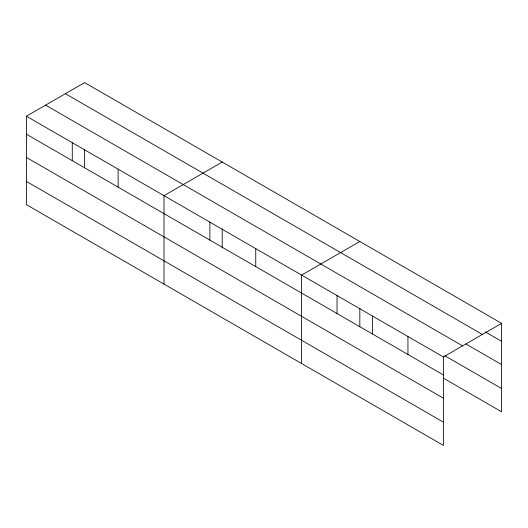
<?xml version="1.0" encoding="UTF-8"?>
<svg xmlns="http://www.w3.org/2000/svg" width="528" height="528" viewBox="0 0 528 528"><rect width="100%" height="100%" fill="white"/><g stroke="black" fill="none" stroke-linecap="round" stroke-linejoin="round"><path stroke-width="0.79" d="M443.381 398.185L443.381 356.961L26.4 116.219L26.4 204.653L443.381 445.394L443.381 398.185L26.4 157.443M443.474 378.22L501.6 411.781L501.6 323.347L84.619 82.606L26.4 116.219M222.222 162.05L164.003 195.664L164.003 284.097M359.825 241.494L301.607 275.108L301.607 363.541M443.381 356.961L501.6 323.347M485.298 331.907L501.6 341.319M65.406 93.7L482.387 334.442M466.158 344.111L501.6 364.571M45.613 105.131L462.594 345.873M444.893 355.786L501.6 388.529M26.4 134.191L443.381 374.933M26.4 181.401L443.381 422.143M407.939 336.501L407.939 354.466M372.491 316.034L372.491 334.006M359.825 308.279L359.825 326.72M337.049 295.574L337.049 313.54M255.737 248.629L255.737 266.6M222.222 228.835L222.222 248.074M209.873 222.149L209.873 240.115M118.133 169.184L118.133 187.15M84.619 149.391L84.619 167.831M72.27 142.705L72.27 160.67"/></g></svg>
